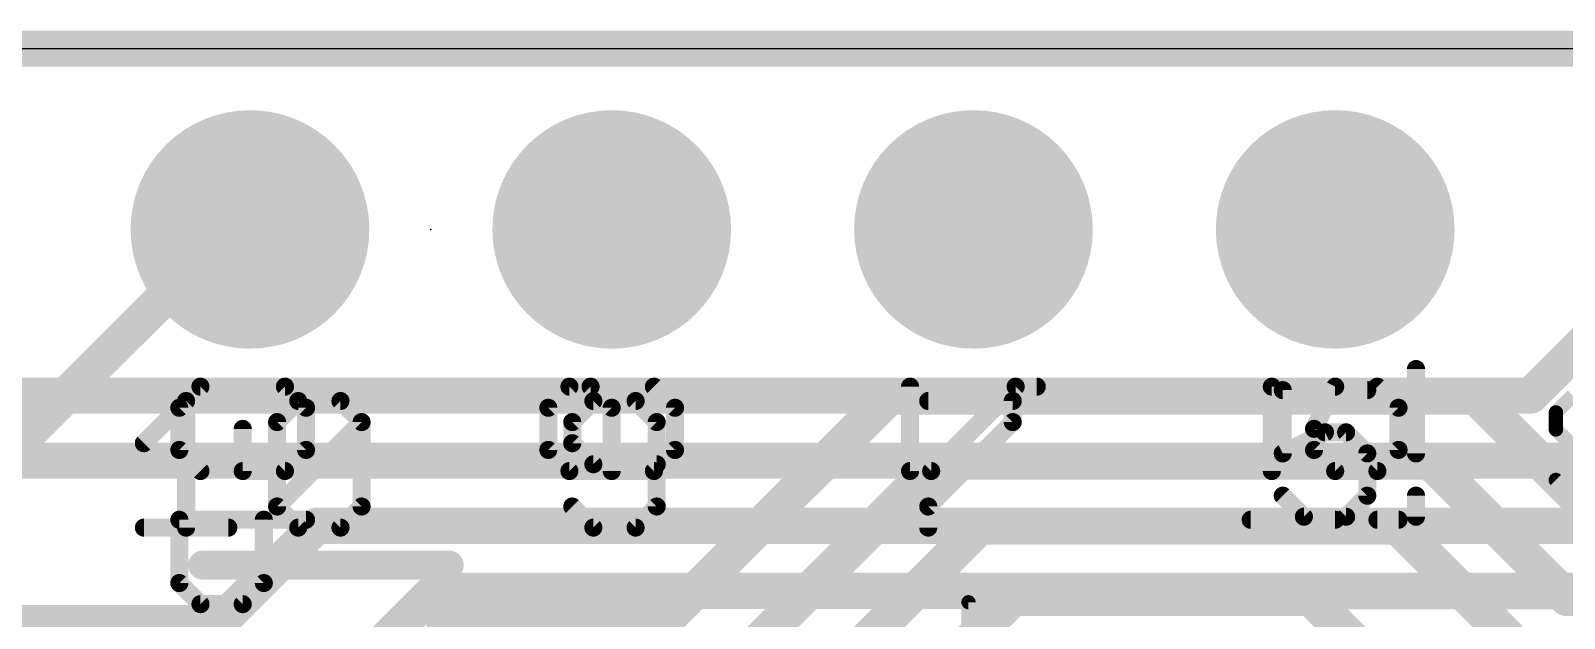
# Model space of a CAD drawing. Extents: x -0.1 to 35.6, y -0.1 to 17.9.
# Drawn here: x 14.97 to 25.74, y 13.78 to 17.91 of the extents above; entities that cross this region are included whole.
import ezdxf

# ---------------------------------------------------------------- set-up
doc = ezdxf.new("R2010")
doc.units = 0
for name, color, linetype in [('1', 12, 'CONTINUOUS'), ('16', 5, 'CONTINUOUS'), ('17', 110, 'CONTINUOUS'), ('20', 4, 'CONTINUOUS'), ('21', 40, 'CONTINUOUS'), ('22', 6, 'CONTINUOUS'), ('23', 40, 'CONTINUOUS')]:
    doc.layers.add(name, color=color, linetype=linetype)

# ---------------------------------------------------------------- blocks, each defined once
blk = doc.blocks.new('RECT')
blk.add_solid([(-0.5, -0.5), (0.5, -0.5), (-0.5, 0.5), (0.5, 0.5)])
blk = doc.blocks.new('ROUNDP')
at = {"const_width": 0.5}
blk.add_lwpolyline([(0, -0.25, 1), (0, 0.25, 1), (0, -0.25)], format="xyb", dxfattribs=at)

msp = doc.modelspace()

# ---------------------------------------------------------------- linework, layer by layer
at = {"layer": '1', "const_width": 0.254}
for points in [[(0, 17.78), (32.2072, 17.78)], [(16.3844, 16.51), (13.5142, 13.6398)], [(16.3844, 16.51), (16.51, 16.51)], [(21.0015, 15.3357), (19.1864, 13.5206)], [(25.1149, 15.3357), (21.0015, 15.3357)], [(26.0489, 14.4018), (25.1149, 15.3357)], [(21.344, 14.8785), (19.8086, 13.3432)], [(24.7985, 14.8785), (21.344, 14.8785)], [(25.7579, 13.9192), (24.7985, 14.8785)], [(21.6338, 14.4213), (20.2658, 13.0533)], [(24.5677, 14.4213), (21.6338, 14.4213)], [(25.355, 13.634), (24.5677, 14.4213)], [(21.8682, 13.9202), (21.0615, 13.1135)], [(23.9578, 13.9202), (21.8682, 13.9202)], [(24.355, 13.523), (23.9578, 13.9202)], [(28.1178, 13.9192), (25.7579, 13.9192)]]:
    msp.add_lwpolyline(points, dxfattribs=at)
at = {"layer": '1', "const_width": 0.127}
for points in [[(16.3844, 16.5735, 1), (16.3844, 16.4465)], [(16.4293, 16.4651, 1), (16.3395, 16.5549)], [(16.51, 16.4465, 1), (16.51, 16.5735)], [(21.0015, 15.3992, 1), (21.0015, 15.2722)], [(21.0464, 15.2908, 1), (20.9566, 15.3806)], [(25.1598, 15.3806, 1), (25.07, 15.2908)], [(25.1149, 15.2722, 1), (25.1149, 15.3992)], [(21.344, 14.942, 1), (21.344, 14.815)], [(21.3889, 14.8336, 1), (21.2991, 14.9234)], [(24.8434, 14.9234, 1), (24.7536, 14.8336)], [(24.7985, 14.815, 1), (24.7985, 14.942)], [(21.6338, 14.4848, 1), (21.6338, 14.3578)], [(21.6787, 14.3764, 1), (21.5889, 14.4662)], [(24.6126, 14.4662, 1), (24.5228, 14.3764)], [(24.5677, 14.3578, 1), (24.5677, 14.4848)], [(21.8682, 13.9837, 1), (21.8682, 13.8567)], [(21.9131, 13.8753, 1), (21.8233, 13.9651)], [(24.0027, 13.9651, 1), (23.9129, 13.8753)], [(23.9578, 13.8567, 1), (23.9578, 13.9837)], [(25.7579, 13.9827, 1), (25.7579, 13.8557)], [(25.713, 13.8743, 1), (25.8028, 13.9641)]]:
    msp.add_lwpolyline(points, format="xyb", dxfattribs=at)
at = {"layer": '16', "const_width": 0.254}
for points in [[(0, 17.78), (32.0802, 17.78)], [(26.67, 16.51), (25.5016, 15.3416)], [(25.5016, 15.3416), (8.3566, 15.3416)], [(26.6968, 14.8844), (8.673, 14.8844)], [(16.9769, 14.4272), (16.1838, 13.6341)], [(27.2851, 14.4272), (16.9769, 14.4272)], [(17.8054, 13.97), (17.0942, 13.2588)], [(28.0429, 13.97), (17.8054, 13.97)]]:
    msp.add_lwpolyline(points, dxfattribs=at)
at = {"layer": '16', "const_width": 0.127}
for points in [[(25.4567, 15.3865, 1), (25.5465, 15.2967)], [(25.5016, 15.2781, 1), (25.5016, 15.4051)], [(16.9769, 14.4907, 1), (16.9769, 14.3637)], [(17.0218, 14.3823, 1), (16.932, 14.4721)], [(17.8054, 14.0335, 1), (17.8054, 13.9065)], [(17.8503, 13.9251, 1), (17.7605, 14.0149)]]:
    msp.add_lwpolyline(points, format="xyb", dxfattribs=at)
at = {"layer": '20'}
msp.add_line((34.29, 17.78), (1.27, 17.78), dxfattribs=at)
at = {"layer": '21'}
for points, const_width in [([(24.6972, 15.5288), (24.6972, 14.9356)], 0.127), ([(24.3549, 15.3805), (23.7617, 15.3805)], 0.127), ([(23.7617, 15.3805), (23.7617, 14.9356)], 0.127), ([(15.765, 15.0077), (16.0616, 15.3043)], 0.127), ([(16.0616, 15.3043), (16.0616, 14.4145)], 0.127), ([(16.7005, 15.156), (16.8488, 15.3043)], 0.127), ([(16.8488, 15.3043), (17.1454, 15.3043)], 0.127), ([(17.1454, 15.3043), (17.2937, 15.156)], 0.127), ([(18.921, 15.3043), (18.7727, 15.156)], 0.127), ([(19.2176, 15.3043), (18.921, 15.3043)], 0.127), ([(19.3659, 15.156), (19.2176, 15.3043)], 0.127), ([(21.2725, 15.3043), (21.8657, 15.3043)], 0.127), ([(21.8657, 15.3043), (21.8657, 15.156)], 0.127), ([(25.798, 15.3422), (25.6794, 15.2236)], 0.1016), ([(16.7005, 14.5628), (16.7005, 15.156)], 0.127), ([(16.7005, 14.5628), (17.2937, 15.156)], 0.127), ([(17.2937, 15.156), (17.2937, 14.5628)], 0.127), ([(18.7727, 15.156), (18.7727, 15.0077)], 0.127), ([(19.3659, 14.5628), (19.3659, 15.156)], 0.127), ([(21.8657, 15.156), (21.2725, 14.5628)], 0.127), ([(25.6794, 15.2236), (25.6794, 15.1049)], 0.1016), ([(23.7617, 14.9356), (24.0583, 15.0839)], 0.127), ([(24.0583, 15.0839), (24.2066, 15.0839)], 0.127), ([(24.2066, 15.0839), (24.3549, 14.9356)], 0.127), ([(25.6794, 15.1049), (25.798, 14.9863)], 0.1016), ([(18.7727, 15.0077), (18.921, 14.8594)], 0.127), ([(24.3549, 14.9356), (24.3549, 14.639)], 0.127), ([(18.921, 14.8594), (19.3659, 14.8594)], 0.127), ([(25.798, 14.6304), (25.6794, 14.749)], 0.1016), ([(23.91, 14.4907), (23.7617, 14.639)], 0.127), ([(24.3549, 14.639), (24.2066, 14.4907)], 0.127), ([(24.6972, 14.639), (24.6972, 14.4907)], 0.127), ([(16.8488, 14.4145), (16.7005, 14.5628)], 0.127), ([(17.2937, 14.5628), (17.1454, 14.4145)], 0.127), ([(18.7727, 14.5628), (18.921, 14.4145)], 0.127), ([(19.2176, 14.4145), (19.3659, 14.5628)], 0.127), ([(21.2725, 14.5628), (21.2725, 14.4145)], 0.127), ([(24.2066, 14.4907), (23.91, 14.4907)], 0.127), ([(15.765, 14.4145), (16.3582, 14.4145)], 0.127), ([(17.1454, 14.4145), (16.8488, 14.4145)], 0.127), ([(18.921, 14.4145), (19.2176, 14.4145)], 0.127), ([(16.1779, 14.1511), (17.9089, 14.1511)], 0.2032), ([(21.555, 13.89), (32.155, 13.89)], 0.1), ([(21.555, 3.89), (21.555, 13.89)], 0.1)]:
    msp.add_lwpolyline(points, dxfattribs=dict(at, const_width=const_width))
for points, const_width in [([(24.729, 15.5288, 1), (24.6655, 15.5288)], 0.0635), ([(23.7617, 15.4122, 1), (23.7617, 15.3487)], 0.0635), ([(23.7934, 15.3805, 1), (23.73, 15.3805)], 0.0635), ([(24.3549, 15.3487, 1), (24.3549, 15.4122)], 0.0635), ([(16.0933, 15.3043, 1), (16.0298, 15.3043)], 0.0635), ([(16.084, 15.2818, 1), (16.0391, 15.3267)], 0.0635), ([(16.8488, 15.336, 1), (16.8488, 15.2725)], 0.0635), ([(16.8712, 15.2818, 1), (16.8263, 15.3267)], 0.0635), ([(17.1678, 15.3267, 1), (17.1229, 15.2818)], 0.0635), ([(17.1454, 15.2725, 1), (17.1454, 15.336)], 0.0635), ([(18.921, 15.336, 1), (18.921, 15.2725)], 0.0635), ([(18.9435, 15.2818, 1), (18.8986, 15.3267)], 0.0635), ([(19.2401, 15.3267, 1), (19.1952, 15.2818)], 0.0635), ([(19.2176, 15.2725, 1), (19.2176, 15.336)], 0.0635), ([(21.2725, 15.336, 1), (21.2725, 15.2725)], 0.0635), ([(21.8974, 15.3043, 1), (21.8339, 15.3043)], 0.0635), ([(21.8657, 15.2725, 1), (21.8657, 15.336)], 0.0635), ([(16.678, 15.1784, 1), (16.723, 15.1335)], 0.0635), ([(16.7323, 15.156, 1), (16.6688, 15.156)], 0.0635), ([(17.3254, 15.156, 1), (17.2619, 15.156)], 0.0635), ([(17.3161, 15.1335, 1), (17.2712, 15.1784)], 0.0635), ([(17.2712, 15.1335, 1), (17.3161, 15.1784)], 0.0635), ([(18.8045, 15.156, 1), (18.741, 15.156)], 0.0635), ([(18.7503, 15.1784, 1), (18.7952, 15.1335)], 0.0635), ([(19.3977, 15.156, 1), (19.3342, 15.156)], 0.0635), ([(19.3435, 15.1335, 1), (19.3884, 15.1784)], 0.0635), ([(21.8339, 15.156, 1), (21.8974, 15.156)], 0.0635), ([(21.8881, 15.1335, 1), (21.8432, 15.1784)], 0.0635), ([(25.7048, 15.2236, 1), (25.654, 15.2236)], 0.0508), ([(25.6614, 15.2415, 1), (25.6974, 15.2056)], 0.0508), ([(24.0583, 15.1156, 1), (24.0583, 15.0521)], 0.0635), ([(24.0725, 15.0555, 1), (24.0441, 15.1123)], 0.0635), ([(24.229, 15.1063, 1), (24.1841, 15.0614)], 0.0635), ([(24.2066, 15.0521, 1), (24.2066, 15.1156)], 0.0635), ([(25.6974, 15.1229, 1), (25.6614, 15.087)], 0.0508), ([(25.654, 15.1049, 1), (25.7048, 15.1049)], 0.0508), ([(15.7425, 15.0301, 1), (15.7874, 14.9852)], 0.0635), ([(18.7952, 15.0301, 1), (18.7503, 14.9852)], 0.0635), ([(18.741, 15.0077, 1), (18.8045, 15.0077)], 0.0635), ([(23.7475, 14.964, 1), (23.7759, 14.9072)], 0.0635), ([(24.3866, 14.9356, 1), (24.3231, 14.9356)], 0.0635), ([(24.3324, 14.9131, 1), (24.3773, 14.958)], 0.0635), ([(18.921, 14.8911, 1), (18.921, 14.8276)], 0.0635), ([(18.8986, 14.8369, 1), (18.9435, 14.8818)], 0.0635), ([(19.3659, 14.8276, 1), (19.3659, 14.8911)], 0.0635), ([(23.73, 14.9356, 1), (23.7934, 14.9356)], 0.0635), ([(24.6655, 14.9356, 1), (24.729, 14.9356)], 0.0635), ([(25.6974, 14.767, 1), (25.6614, 14.7311)], 0.0508), ([(23.7842, 14.6614, 1), (23.7392, 14.6165)], 0.0635), ([(24.3231, 14.639, 1), (24.3866, 14.639)], 0.0635), ([(24.3773, 14.6165, 1), (24.3324, 14.6614)], 0.0635), ([(24.729, 14.639, 1), (24.6655, 14.639)], 0.0635), ([(16.723, 14.5852, 1), (16.678, 14.5403)], 0.0635), ([(16.678, 14.5852, 1), (16.723, 14.5403)], 0.0635), ([(16.6688, 14.5628, 1), (16.7323, 14.5628)], 0.0635), ([(17.2619, 14.5628, 1), (17.3254, 14.5628)], 0.0635), ([(17.3161, 14.5403, 1), (17.2712, 14.5852)], 0.0635), ([(18.7952, 14.5852, 1), (18.7503, 14.5403)], 0.0635), ([(19.3342, 14.5628, 1), (19.3977, 14.5628)], 0.0635), ([(19.3884, 14.5403, 1), (19.3435, 14.5852)], 0.0635), ([(21.25, 14.5852, 1), (21.295, 14.5403)], 0.0635), ([(21.3042, 14.5628, 1), (21.2408, 14.5628)], 0.0635), ([(23.91, 14.5225, 1), (23.91, 14.4589)], 0.0635), ([(23.8875, 14.4682, 1), (23.9324, 14.5132)], 0.0635), ([(24.1841, 14.5132, 1), (24.229, 14.4682)], 0.0635), ([(24.2066, 14.4589, 1), (24.2066, 14.5225)], 0.0635), ([(15.765, 14.4463, 1), (15.765, 14.3827)], 0.0635), ([(16.0298, 14.4145, 1), (16.0933, 14.4145)], 0.0635), ([(16.3582, 14.3827, 1), (16.3582, 14.4463)], 0.0635), ([(16.8488, 14.4463, 1), (16.8488, 14.3827)], 0.0635), ([(16.8263, 14.392, 1), (16.8712, 14.437)], 0.0635), ([(17.1229, 14.437, 1), (17.1678, 14.392)], 0.0635), ([(17.1454, 14.3827, 1), (17.1454, 14.4463)], 0.0635), ([(18.921, 14.4463, 1), (18.921, 14.3827)], 0.0635), ([(18.8986, 14.392, 1), (18.9435, 14.437)], 0.0635), ([(19.1952, 14.437, 1), (19.2401, 14.392)], 0.0635), ([(19.2176, 14.3827, 1), (19.2176, 14.4463)], 0.0635), ([(21.2408, 14.4145, 1), (21.3042, 14.4145)], 0.0635), ([(24.6655, 14.4907, 1), (24.729, 14.4907)], 0.0635), ([(16.1779, 14.2019, 1), (16.1779, 14.1003)], 0.1016), ([(17.9089, 14.1003, 1), (17.9089, 14.2019)], 0.1016), ([(21.555, 13.915, 1), (21.555, 13.865)], 0.05), ([(21.58, 13.89, 1), (21.53, 13.89)], 0.05)]:
    msp.add_lwpolyline(points, format="xyb", dxfattribs=dict(at, const_width=const_width))
at = {"layer": '22', "const_width": 0.127}
for points in [[(16.0139, 15.2568), (16.1622, 15.4051)], [(16.1622, 15.4051), (16.7554, 15.4051)], [(16.7554, 15.4051), (16.9037, 15.2568)], [(18.6047, 15.2568), (18.753, 15.4051)], [(18.753, 15.4051), (18.9013, 15.4051)], [(18.9013, 15.4051), (19.0496, 15.2568)], [(19.3462, 15.4051), (19.4945, 15.2568)], [(21.1447, 15.4051), (21.1447, 14.8119)], [(21.293, 14.8119), (21.8862, 15.4051)], [(21.8862, 15.4051), (22.0345, 15.4051)], [(23.6847, 14.8119), (23.6847, 15.4051)], [(23.6847, 15.4051), (24.1296, 15.4051)], [(24.1296, 15.4051), (23.9813, 15.1085)], [(24.5745, 15.2568), (24.4262, 15.4051)], [(16.0139, 14.9602), (16.0139, 15.2568)], [(16.9037, 15.2568), (16.9037, 14.9602)], [(18.6047, 14.9602), (18.6047, 15.2568)], [(19.0496, 15.2568), (19.0496, 14.8119)], [(19.4945, 15.2568), (19.4945, 14.9602)], [(24.5745, 14.9602), (24.5745, 15.2568)], [(16.4588, 14.8119), (16.4588, 15.1085)], [(23.9813, 15.1085), (23.9813, 14.9602)], [(16.1622, 14.8119), (16.0139, 14.9602)], [(16.9037, 14.9602), (16.7554, 14.8119)], [(18.753, 14.8119), (18.6047, 14.9602)], [(19.4945, 14.9602), (19.3462, 14.8119)], [(23.9813, 14.9602), (24.1296, 14.8119)], [(24.4262, 14.8119), (24.5745, 14.9602)], [(16.7554, 14.8119), (16.4588, 14.8119)], [(19.3462, 14.8119), (18.753, 14.8119)], [(21.1447, 14.8119), (21.293, 14.8119)], [(24.1296, 14.8119), (24.4262, 14.8119)], [(16.9037, 14.4696), (16.0139, 14.4696)], [(16.0139, 14.4696), (16.0139, 14.0247)], [(16.6071, 14.0247), (16.6071, 14.4696)], [(23.5364, 14.4696), (24.1296, 14.4696)], [(24.4262, 14.4696), (24.5745, 14.4696)], [(16.0139, 14.0247), (16.1622, 13.8764)], [(16.4588, 13.8764), (16.6071, 14.0247)], [(16.1622, 13.8764), (16.4588, 13.8764)]]:
    msp.add_lwpolyline(points, dxfattribs=at)
at = {"layer": '22', "const_width": 0.0635}
for points in [[(16.1622, 15.4369, 1), (16.1622, 15.3734)], [(16.1847, 15.3826, 1), (16.1398, 15.4276)], [(16.7779, 15.4276, 1), (16.733, 15.3826)], [(16.7554, 15.3734, 1), (16.7554, 15.4369)], [(18.753, 15.4369, 1), (18.753, 15.3734)], [(18.7755, 15.3826, 1), (18.7306, 15.4276)], [(18.9238, 15.4276, 1), (18.8789, 15.3826)], [(18.9013, 15.3734, 1), (18.9013, 15.4369)], [(19.3687, 15.4276, 1), (19.3238, 15.3826)], [(21.1765, 15.4051, 1), (21.113, 15.4051)], [(21.8862, 15.4369, 1), (21.8862, 15.3734)], [(21.9087, 15.3826, 1), (21.8638, 15.4276)], [(22.0345, 15.3734, 1), (22.0345, 15.4369)], [(23.7165, 15.4051, 1), (23.653, 15.4051)], [(23.6847, 15.4369, 1), (23.6847, 15.3734)], [(24.158, 15.3909, 1), (24.1012, 15.4193)], [(24.1296, 15.3734, 1), (24.1296, 15.4369)], [(24.4487, 15.4276, 1), (24.4038, 15.3826)], [(16.0457, 15.2568, 1), (15.9822, 15.2568)], [(15.9915, 15.2793, 1), (16.0364, 15.2344)], [(16.9354, 15.2568, 1), (16.872, 15.2568)], [(16.8812, 15.2344, 1), (16.9262, 15.2793)], [(18.6365, 15.2568, 1), (18.573, 15.2568)], [(18.5823, 15.2793, 1), (18.6272, 15.2344)], [(19.0814, 15.2568, 1), (19.0179, 15.2568)], [(19.0272, 15.2344, 1), (19.0721, 15.2793)], [(19.5263, 15.2568, 1), (19.4628, 15.2568)], [(19.472, 15.2344, 1), (19.517, 15.2793)], [(24.6062, 15.2568, 1), (24.5428, 15.2568)], [(24.552, 15.2344, 1), (24.597, 15.2793)], [(16.4906, 15.1085, 1), (16.4271, 15.1085)], [(24.0131, 15.1085, 1), (23.9496, 15.1085)], [(23.9529, 15.1227, 1), (24.0097, 15.0943)], [(16.0364, 14.9827, 1), (15.9915, 14.9378)], [(15.9822, 14.9602, 1), (16.0457, 14.9602)], [(16.872, 14.9602, 1), (16.9354, 14.9602)], [(16.9262, 14.9378, 1), (16.8812, 14.9827)], [(18.6272, 14.9827, 1), (18.5823, 14.9378)], [(18.573, 14.9602, 1), (18.6365, 14.9602)], [(19.4628, 14.9602, 1), (19.5263, 14.9602)], [(19.517, 14.9378, 1), (19.472, 14.9827)], [(23.9496, 14.9602, 1), (24.0131, 14.9602)], [(24.0038, 14.9827, 1), (23.9589, 14.9378)], [(24.5428, 14.9602, 1), (24.6062, 14.9602)], [(24.597, 14.9378, 1), (24.552, 14.9827)], [(16.1398, 14.7895, 1), (16.1847, 14.8344)], [(16.4588, 14.8437, 1), (16.4588, 14.7802)], [(16.733, 14.8344, 1), (16.7779, 14.7895)], [(16.7554, 14.7802, 1), (16.7554, 14.8437)], [(18.753, 14.8437, 1), (18.753, 14.7802)], [(18.7306, 14.7895, 1), (18.7755, 14.8344)], [(19.3238, 14.8344, 1), (19.3687, 14.7895)], [(19.3462, 14.7802, 1), (19.3462, 14.8437)], [(21.1447, 14.8437, 1), (21.1447, 14.7802)], [(21.2706, 14.8344, 1), (21.3155, 14.7895)], [(21.293, 14.7802, 1), (21.293, 14.8437)], [(24.1296, 14.8437, 1), (24.1296, 14.7802)], [(24.1072, 14.7895, 1), (24.1521, 14.8344)], [(24.4038, 14.8344, 1), (24.4487, 14.7895)], [(24.4262, 14.7802, 1), (24.4262, 14.8437)], [(16.4271, 14.8119, 1), (16.4906, 14.8119)], [(19.0179, 14.8119, 1), (19.0814, 14.8119)], [(21.113, 14.8119, 1), (21.1765, 14.8119)], [(23.653, 14.8119, 1), (23.7165, 14.8119)], [(16.0139, 14.5013, 1), (16.0139, 14.4378)], [(16.0457, 14.4696, 1), (15.9822, 14.4696)], [(16.6389, 14.4696, 1), (16.5754, 14.4696)], [(16.9037, 14.4378, 1), (16.9037, 14.5013)], [(23.5364, 14.5013, 1), (23.5364, 14.4378)], [(24.1296, 14.4378, 1), (24.1296, 14.5013)], [(24.4262, 14.5013, 1), (24.4262, 14.4378)], [(24.5745, 14.4378, 1), (24.5745, 14.5013)], [(16.0364, 14.0472, 1), (15.9915, 14.0023)], [(15.9822, 14.0247, 1), (16.0457, 14.0247)], [(16.5754, 14.0247, 1), (16.6389, 14.0247)], [(16.6296, 14.0023, 1), (16.5847, 14.0472)], [(16.1622, 13.9082, 1), (16.1622, 13.8447)], [(16.1398, 13.854, 1), (16.1847, 13.8989)], [(16.4364, 13.8989, 1), (16.4813, 13.854)], [(16.4588, 13.8447, 1), (16.4588, 13.9082)]]:
    msp.add_lwpolyline(points, format="xyb", dxfattribs=at)
at = {"layer": '23'}
msp.add_point((17.78, 16.51), dxfattribs=at)

# ---------------------------------------------------------------- block references
at = {"layer": '1', "xscale": 0.7, "yscale": 1.6, "rotation": 270}
for p in [(15.5854, 13.5206), (18.5514, 13.5206)]:
    msp.add_blockref('RECT', p, dxfattribs=at)
at = {"layer": '17', "xscale": 1.6764, "yscale": 1.6764, "rotation": 90}
for p in [(16.51, 16.51), (16.51, 16.51), (19.05, 16.51), (19.05, 16.51), (21.59, 16.51), (21.59, 16.51), (24.13, 16.51), (24.13, 16.51)]:
    msp.add_blockref('ROUNDP', p, dxfattribs=at)

doc.saveas('drawing.dxf')
